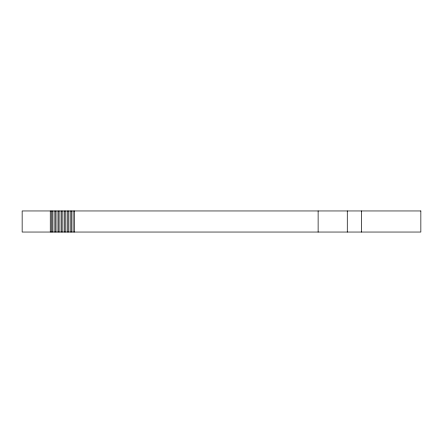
<?xml version="1.0" encoding="UTF-8"?>
<svg xmlns="http://www.w3.org/2000/svg" width="443" height="443" viewBox="0 0 443 443"><rect width="100%" height="100%" fill="white"/><g stroke="black" fill="none" stroke-linecap="round" stroke-linejoin="round"><path stroke-width="0.66" d="M361.327 210.957L361.327 232.043M347.273 210.957L347.273 232.043M318.124 210.957L318.124 232.043M74.297 210.957L74.297 232.043M73.089 210.957L73.089 232.043M71.644 210.957L71.644 232.043M70.188 210.957L70.188 232.043M68.726 210.957L68.726 232.043M67.264 210.957L67.264 232.043M65.791 210.957L65.791 232.043M64.318 210.957L64.318 232.043M62.851 210.957L62.851 232.043M61.378 210.957L61.378 232.043M59.91 210.957L59.91 232.043M58.454 210.957L58.454 232.043M56.997 210.957L56.997 232.043M55.552 210.957L55.552 232.043M54.118 210.957L54.118 232.043M52.695 210.957L52.695 232.043M51.288 210.957L51.288 232.043M50.264 210.957L50.264 232.043M420.85 210.957L22.15 210.957L22.15 232.043L420.85 232.043L420.85 210.957"/></g></svg>
